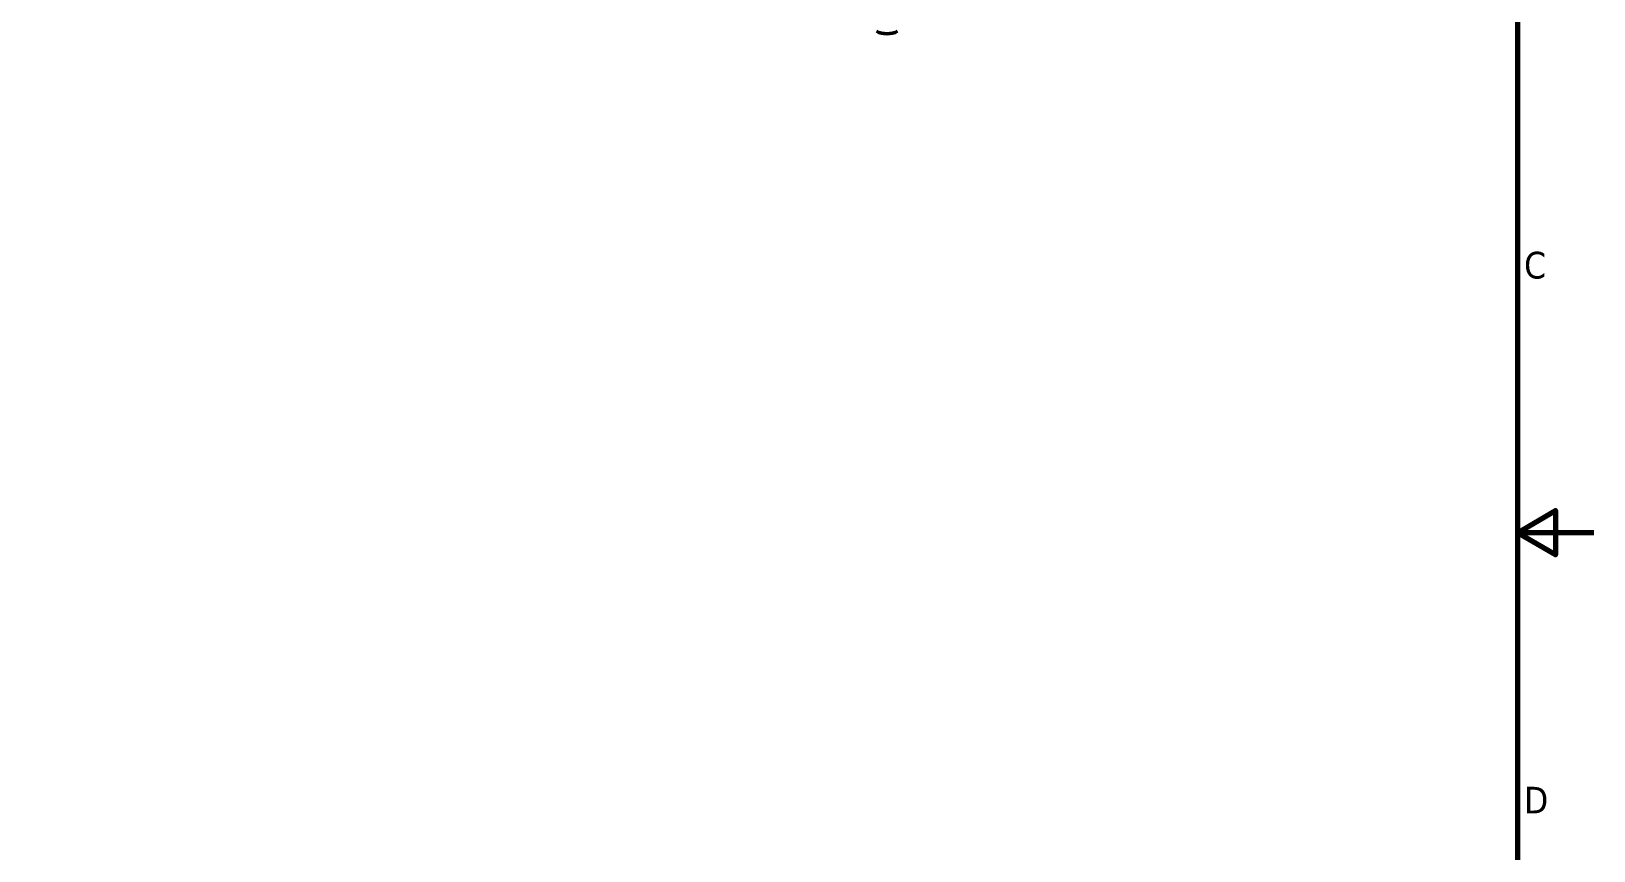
# Model space of a CAD drawing. Header units: millimetres. Extents: x 3324 to 4967, y 672 to 1683.
# Drawn here: x 4119.5 to 4538.2, y 1168.4 to 1388.1 of the extents above; entities that cross this region are included whole.
import ezdxf

# ---------------------------------------------------------------- set-up
doc = ezdxf.new("R2010")
doc.units = ezdxf.units.MM
doc.header["$LTSCALE"] = 1.8
doc.layers.add('경계(ISO)', color=7, linetype='Continuous', lineweight=70)
doc.layers.add('외형선(ISO)', color=7, linetype='Continuous', lineweight=50)
doc.styles.add('주 텍스트 (ISO)', font='')
doc.styles.get('주 텍스트 (ISO)').set_extended_font_data('Tahoma')

# ---------------------------------------------------------------- blocks, each defined once
blk = doc.blocks.new('경계 Default Border')
at = {"layer": '경계(ISO)', "flags": 128}
for points in [[(10, 10), (10, 410), (584, 410), (584, 10), (10, 10)], [(594, 210), (584, 210), (589, 212.89), (589, 207.11), (584, 210)]]:
    blk.add_lwpolyline(points, dxfattribs=at)
at = {"layer": '경계(ISO)', "char_height": 3.5, "attachment_point": 7, "style": '주 텍스트 (ISO)'}
for s, insert in [('C', (584.87, 243.25)), ('D', (584.86, 173.19))]:
    blk.add_mtext(s, dxfattribs=dict(at, insert=insert))

msp = doc.modelspace()

# ---------------------------------------------------------------- linework, layer by layer
at = {"layer": '외형선(ISO)'}
msp.add_ellipse((4348.77, 1389.756), major_axis=(4, 0), ratio=0.5773503, start_param=3.9269908, end_param=5.4977871, dxfattribs=at)

# ---------------------------------------------------------------- block references
at = {"xscale": 2.044845, "yscale": 2.044845, "zscale": 2.044845}
msp.add_blockref('경계 Default Border', (3323.518, 824.295), dxfattribs=at)

doc.saveas('drawing.dxf')
